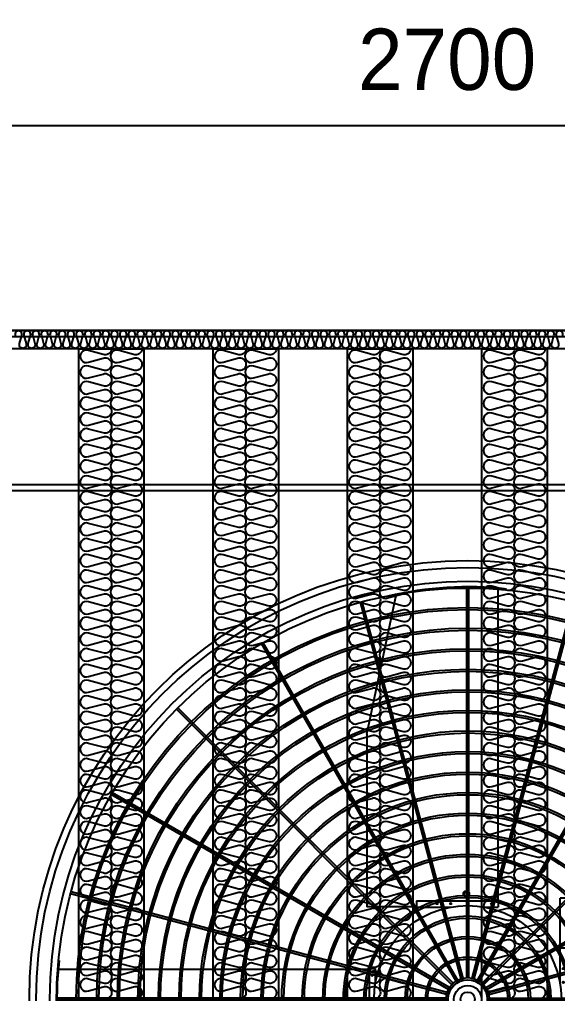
# Model space of a CAD drawing. Header units: millimetres. Extents: x 2686 to 32093, y 2268 to 23063.
# Drawn here: x 7293 to 8523, y 9801 to 12026 of the extents above; entities that cross this region are included whole.
import ezdxf

# ---------------------------------------------------------------- set-up
doc = ezdxf.new("R2010")
doc.units = ezdxf.units.MM
for name, color, linetype in [('LINE', 7, 'Continuous'), ('SMS', 220, 'Continuous'), ('냉각탑', 4, 'Continuous'), ('냉각탑_dim', 1, 'Continuous')]:
    doc.layers.add(name, color=color, linetype=linetype)
doc.styles.add('HY울릉도L', font='')
doc.styles.get('HY울릉도L').set_extended_font_data('HY울릉도L')
doc.dimstyles.new('성지DIM', dxfattribs={"dimtxt": 3.5, "dimasz": 3, "dimexe": 1, "dimexo": 2.5, "dimgap": 2, "dimtad": 1, "dimdec": 0, "dimzin": 3, "dimdsep": 46, "dimtxsty": 'HY울릉도L', "dimblk": 'ARCHTICK', "dimcen": -2, "dimclrd": 256, "dimclre": 256, "dimclrt": 7, "dimadec": 0, "dimazin": 0, "dimtfac": 1, "dimtdec": 0, "dimtofl": 0, "dimtmove": 0, "dimatfit": 3, "dimfxl": 1, "dimtolj": 1, "dimtzin": 0, "dimlwe": -1, "dimarcsym": 0})

# ---------------------------------------------------------------- blocks, each defined once
blk = doc.blocks.new('_ArchTick')
at = {"color": 0, "linetype": 'ByBlock', "const_width": 0.15}
blk.add_lwpolyline([(-0.5, -0.5), (0.5, 0.5)], dxfattribs=at)
blk = doc.blocks.new('*D286')
at = {"layer": 'Defpoints', "color": 0, "transparency": 16777216}
for p in [(9620.9, 11784.5), (6921.2, 11315.8), (9620.9, 11315.8)]:
    blk.add_point(p, dxfattribs=at)
at = {"layer": '냉각탑_dim', "transparency": 16777216}
for p, q in [((6921.2, 11415.8), (6921.2, 11824.5)), ((9620.9, 11415.8), (9620.9, 11824.5))]:
    blk.add_line(p, q, dxfattribs=at)
at = {"layer": '냉각탑_dim', "lineweight": -2, "transparency": 16777216}
blk.add_line((6921.2, 11784.5), (9620.9, 11784.5), dxfattribs=at)
at = {"layer": '냉각탑_dim', "lineweight": -2, "transparency": 16777216, "xscale": 120, "yscale": 120, "zscale": 120, "rotation": 180}
blk.add_blockref('_ArchTick', (6921.2, 11784.5), dxfattribs=at)
at = {"layer": '냉각탑_dim', "lineweight": -2, "transparency": 16777216, "xscale": 120, "yscale": 120, "zscale": 120}
blk.add_blockref('_ArchTick', (9620.9, 11784.5), dxfattribs=at)
at = {"layer": '냉각탑_dim', "color": 7, "transparency": 16777216, "insert": (8271, 11934.5), "char_height": 140, "attachment_point": 5, "style": 'HY울릉도L'}
blk.add_mtext('\\A1;2700', dxfattribs=at)
blk = doc.blocks.new('A$C1FB73ED1')
for p, q in [((1277, 1342.9), (1277, 2480)), ((1283, 1342.9), (1283, 2480)), ((1260.8, 1340), (966.5, 2438.3)), ((1266.6, 1341.6), (972.3, 2439.9)), ((1293.4, 1341.6), (1587.7, 2439.9)), ((1299.2, 1340), (1593.5, 2438.3)), ((1245.9, 1333), (677.4, 2317.7)), ((1251.1, 1336), (682.6, 2320.7)), ((1308.9, 1336), (1877.4, 2320.7)), ((1314.1, 1333), (1882.6, 2317.7)), ((1233.4, 1322.4), (429.4, 2126.4)), ((1237.6, 1326.6), (433.6, 2130.6)), ((1322.4, 1326.6), (2126.4, 2130.6)), ((1326.6, 1322.4), (2130.6, 2126.4)), ((1224, 1308.9), (239.3, 1877.4)), ((1227, 1314.1), (242.3, 1882.6)), ((1333, 1314.1), (2317.7, 1882.6)), ((1336, 1308.9), (2320.7, 1877.4)), ((1220, 1299.2), (121.7, 1593.5)), ((1340, 1299.2), (2438.3, 1593.5)), ((1218.4, 1293.4), (120.1, 1587.7)), ((1341.6, 1293.4), (2439.9, 1587.7)), ((1217.1, 1283), (80, 1283)), ((1342.9, 1283), (2480, 1283)), ((1217.1, 1277), (80, 1277)), ((1218.4, 1266.6), (120.1, 972.3)), ((1220, 1260.8), (121.7, 966.5)), ((1224, 1251.1), (239.3, 682.6)), ((1336, 1251.1), (2320.7, 682.6)), ((1340, 1260.8), (2438.3, 966.5)), ((1341.6, 1266.6), (2439.9, 972.3)), ((1342.9, 1277), (2480, 1277)), ((1227, 1245.9), (242.3, 677.4)), ((1233.4, 1237.6), (429.4, 433.6)), ((1237.6, 1233.4), (433.6, 429.4)), ((1245.9, 1227), (677.4, 242.3)), ((1251.1, 1224), (682.6, 239.3)), ((1308.9, 1224), (1877.4, 239.3)), ((1314.1, 1227), (1882.6, 242.3)), ((1322.4, 1233.4), (2126.4, 429.4)), ((1326.6, 1237.6), (2130.6, 433.6)), ((1333, 1245.9), (2317.7, 677.4)), ((1260.8, 1220), (966.5, 121.7)), ((1266.6, 1218.4), (972.3, 120.1)), ((1277, 1217.1), (1277, 80)), ((1283, 1217.1), (1283, 80)), ((1293.4, 1218.4), (1587.7, 120.1)), ((1299.2, 1220), (1593.5, 121.7))]:
    blk.add_line(p, q)
for radius in [1280, 1260, 1220, 1200]:
    blk.add_circle((1280, 1280), radius)
at = {"ltscale": 5}
for radius in [1143, 1137, 1083, 1077, 1023, 1017, 963, 957, 903, 897, 843, 837, 783, 777, 723, 717, 663, 657, 603, 597, 543, 537, 483, 477, 423, 417, 363, 357, 303, 297, 243, 237, 183, 177, 123, 117, 63, 57, 40, 21]:
    blk.add_circle((1280, 1280), radius, dxfattribs=at)
at = {"color": 7}
blk.add_circle((1280, 1280), 273.5, dxfattribs=at)
at = {"layer": 'LINE', "color": 7}
for p, q in [((1368.2, 2477.5), (1368.2, 1567)), ((985.2, 2053.4), (1071.5, 2459.4)), ((985.2, 2053.4), (985.2, 1550)), ((1130.8, 1567), (1369.4, 1567)), ((1130.8, 1567), (1369.4, 1567)), ((1130.8, 1567), (1130.8, 1549)), ((1130.8, 1567), (1130.8, 1549)), ((1369.4, 1567), (1369.4, 1549)), ((1369.4, 1567), (1369.4, 1549)), ((2111.5, 1574.8), (1550, 1574.8)), ((1550, 1429.2), (1550, 1574.8)), ((1550, 1429.2), (1550, 1574.8)), ((2111.5, 1574.8), (2457.5, 1488.5)), ((1130.8, 1550), (985.2, 1550)), ((1130.8, 1550), (985.2, 1550)), ((1130.8, 1549), (1230.5, 1549)), ((1130.8, 1549), (1230.5, 1549)), ((1329.5, 1549), (1369.4, 1549)), ((1329.5, 1549), (1369.4, 1549)), ((1549, 1429.2), (1549, 1329.5)), ((1549, 1429.2), (1549, 1329.5)), ((1567, 1429.2), (1549, 1429.2)), ((1567, 1429.2), (1549, 1429.2)), ((1567, 1429.2), (1567, 1190.6)), ((1567, 1429.2), (1567, 1190.6)), ((84.4, 1368.2), (993, 1368.2)), ((84.4, 1368.2), (993, 1368.2)), ((993, 1130.8), (993, 1369.4)), ((993, 1130.8), (993, 1369.4)), ((993, 1369.4), (1011, 1369.4)), ((993, 1369.4), (1011, 1369.4)), ((993, 1130.8), (993, 1369.4)), ((993, 1130.8), (993, 1369.4)), ((993, 1369.4), (1011, 1369.4)), ((993, 1369.4), (1011, 1369.4)), ((1011, 1329.5), (1011, 1369.4)), ((1011, 1329.5), (1011, 1369.4)), ((1011, 1329.5), (1011, 1369.4)), ((1011, 1329.5), (1011, 1369.4)), ((1011, 1130.8), (1011, 1230.5)), ((1011, 1130.8), (1011, 1230.5)), ((1011, 1130.8), (1011, 1230.5)), ((1011, 1130.8), (1011, 1230.5)), ((1549, 1230.5), (1549, 1190.6)), ((1549, 1230.5), (1549, 1190.6)), ((1567, 1190.6), (1549, 1190.6)), ((1567, 1190.6), (1549, 1190.6)), ((2475.6, 1191.8), (1567, 1191.8)), ((993, 1130.8), (1011, 1130.8)), ((993, 1130.8), (1011, 1130.8)), ((993, 1130.8), (1011, 1130.8)), ((993, 1130.8), (1011, 1130.8)), ((1010, 1130.8), (1010, 985.2)), ((1010, 1130.8), (1010, 985.2)), ((1010, 1130.8), (1010, 985.2)), ((1010, 1130.8), (1010, 985.2)), ((508.5, 985.2), (102.5, 1071.5)), ((1230.5, 1011), (1190.6, 1011)), ((1190.6, 993), (1190.6, 1011)), ((1230.5, 1011), (1190.6, 1011)), ((1190.6, 993), (1190.6, 1011)), ((1429.2, 1011), (1329.5, 1011)), ((1429.2, 1011), (1329.5, 1011)), ((1429.2, 993), (1429.2, 1011)), ((1429.2, 993), (1429.2, 1011)), ((1429.2, 1010), (1574.8, 1010)), ((1429.2, 1010), (1574.8, 1010)), ((1574.8, 506.6), (1574.8, 1010)), ((508.5, 985.2), (1010, 985.2)), ((508.5, 985.2), (1010, 985.2)), ((1429.2, 993), (1190.6, 993)), ((1429.2, 993), (1190.6, 993)), ((1191.8, 82.5), (1191.8, 993)), ((1574.8, 506.6), (1488.5, 100.6)), ((1512.8, 104.1), (1512.8, 106.1)), ((1166.8, 83), (1166.8, 85)), ((1393.2, 83), (1393.2, 85))]:
    blk.add_line(p, q, dxfattribs=at)
for points in [[(1272.3, 1594.4), (1268.5, 1587.9), (1272.3, 1581.4), (1279.8, 1581.4), (1283.5, 1587.9), (1279.8, 1594.4)], [(1272.3, 1594.4), (1268.5, 1587.9), (1272.3, 1581.4), (1279.8, 1581.4), (1283.5, 1587.9), (1279.8, 1594.4)], [(965.6, 1272.3), (972.1, 1268.5), (978.6, 1272.3), (978.6, 1279.8), (972.1, 1283.5), (965.6, 1279.8)], [(965.6, 1272.3), (972.1, 1268.5), (978.6, 1272.3), (978.6, 1279.8), (972.1, 1283.5), (965.6, 1279.8)], [(965.6, 1272.3), (972.1, 1268.5), (978.6, 1272.3), (978.6, 1279.8), (972.1, 1283.5), (965.6, 1279.8)], [(965.6, 1272.3), (972.1, 1268.5), (978.6, 1272.3), (978.6, 1279.8), (972.1, 1283.5), (965.6, 1279.8)], [(1594.4, 1287.7), (1587.9, 1291.5), (1581.4, 1287.7), (1581.4, 1280.2), (1587.9, 1276.5), (1594.4, 1280.2)], [(1594.4, 1287.7), (1587.9, 1291.5), (1581.4, 1287.7), (1581.4, 1280.2), (1587.9, 1276.5), (1594.4, 1280.2)], [(1287.7, 965.6), (1291.5, 972.1), (1287.7, 978.6), (1280.2, 978.6), (1276.5, 972.1), (1280.2, 965.6)], [(1287.7, 965.6), (1291.5, 972.1), (1287.7, 978.6), (1280.2, 978.6), (1276.5, 972.1), (1280.2, 965.6)]]:
    blk.add_lwpolyline(points, close=True, dxfattribs=at)
for centre, radius in [((1276, 1587.9), 8.5), ((1276, 1587.9), 8.5), ((1190.6, 1559), 2), ((1190.6, 1559), 2), ((1230.6, 1559), 2), ((1230.6, 1559), 2), ((1349.6, 1559), 2), ((1349.6, 1559), 2), ((1559, 1369.4), 2), ((1559, 1369.4), 2), ((1001, 1349.6), 2), ((1001, 1349.6), 2), ((1001, 1349.6), 2), ((1001, 1349.6), 2), ((1559, 1329.4), 2), ((1559, 1329.4), 2), ((972.1, 1276), 8.5), ((972.1, 1276), 8.5), ((972.1, 1276), 8.5), ((972.1, 1276), 8.5), ((1587.9, 1284), 8.5), ((1587.9, 1284), 8.5), ((1001, 1230.6), 2), ((1001, 1230.6), 2), ((1001, 1230.6), 2), ((1001, 1230.6), 2), ((1559, 1210.4), 2), ((1559, 1210.4), 2), ((1001, 1190.6), 2), ((1001, 1190.6), 2), ((1001, 1190.6), 2), ((1001, 1190.6), 2), ((1210.4, 1001), 2), ((1210.4, 1001), 2), ((1329.4, 1001), 2), ((1329.4, 1001), 2), ((1369.4, 1001), 2), ((1369.4, 1001), 2), ((1284, 972.1), 8.5), ((1284, 972.1), 8.5)]:
    blk.add_circle(centre, radius, dxfattribs=at)
for centre, radius, start, end in [((1280, 1483.4), 1000, 83.5007, 103.4595), ((1280, 1483.4), 998, 83.4876, 103.487), ((1481.5, 1280), 998, 353.4876, 13.487), ((1481.5, 1280), 1000, 353.5007, 13.4595), ((1078.5, 1280), 1000, 173.5007, 193.4595), ((1078.5, 1280), 998, 173.4876, 193.487), ((1280, 1076.6), 998, 263.4876, 283.487), ((1280, 1076.6), 1000, 263.5007, 283.4595)]:
    blk.add_arc(centre, radius, start, end, dxfattribs=at)
blk = doc.blocks.new('SP 200RT')
at = {"color": 7}
for p, q in [((-109298.6, -79919.9), (-109298.6, -82797.9)), ((-109148.6, -79919.9), (-109148.6, -82797.9))]:
    blk.add_line(p, q, dxfattribs=at)
blk.add_line((-109298.6, -79919.9), (-109148.6, -79919.9))
at = {"layer": 'SMS', "color": 5}
for points in [[(-109222.8, -79919.9, -0.504262), (-109242.3, -79932.4), (-109275.2, -79923.4, 1.449198), (-109275.2, -79950.3), (-109242.3, -79941.4, -0.524856), (-109222.8, -79954.8, -0.524856), (-109242.3, -79968.3), (-109275.2, -79959.4, 1.449198), (-109275.2, -79986.2), (-109242.3, -79977.3, -0.524856), (-109222.8, -79990.7, -0.524856), (-109242.3, -80004.2), (-109275.2, -79995.3, 1.449198), (-109275.2, -80022.1), (-109242.3, -80013.2, -0.524856), (-109222.8, -80026.7, -0.524856), (-109242.3, -80040.1), (-109275.2, -80031.2, 1.449198), (-109275.2, -80058), (-109242.3, -80049.1, -0.524856), (-109222.8, -80062.6, -0.524856), (-109242.3, -80076), (-109275.2, -80067.1, 1.449198), (-109275.2, -80093.9), (-109242.3, -80085, -0.524856), (-109222.8, -80098.5, -0.524856), (-109242.3, -80111.9), (-109275.2, -80103, 1.449198), (-109275.2, -80129.9), (-109242.3, -80121, -0.524856), (-109222.8, -80134.4, -0.417249), (-109237.3, -80148.7)], [(-109153.2, -79919.9, -0.504262), (-109172.6, -79932.4), (-109205.5, -79923.4, 1.449198), (-109205.5, -79950.3), (-109172.6, -79941.4, -0.524856), (-109153.2, -79954.8, -0.524856), (-109172.6, -79968.3), (-109205.5, -79959.4, 1.449198), (-109205.5, -79986.2), (-109172.6, -79977.3, -0.524856), (-109153.2, -79990.7, -0.524856), (-109172.6, -80004.2), (-109205.5, -79995.3, 1.449198), (-109205.5, -80022.1), (-109172.6, -80013.2, -0.524856), (-109153.2, -80026.7, -0.524856), (-109172.6, -80040.1), (-109205.5, -80031.2, 1.449198), (-109205.5, -80058), (-109172.6, -80049.1, -0.524856), (-109153.2, -80062.6, -0.524856), (-109172.6, -80076), (-109205.5, -80067.1, 1.449198), (-109205.5, -80093.9), (-109172.6, -80085, -0.524856), (-109153.2, -80098.5, -0.524856), (-109172.6, -80111.9), (-109205.5, -80103, 1.449198), (-109205.5, -80129.9), (-109172.6, -80121, -0.524856), (-109153.2, -80134.4, -0.417249), (-109167.7, -80148.7)], [(-109294.2, -80120, 0.446849), (-109275.2, -80129.9), (-109242.3, -80121, -0.524856), (-109222.8, -80134.4, -0.524856), (-109242.3, -80147.8), (-109275.2, -80138.9, 1.449198), (-109275.2, -80165.8), (-109242.3, -80156.9, -0.524856), (-109222.8, -80170.3, -0.524856), (-109242.3, -80183.7), (-109275.2, -80174.8, 1.449198), (-109275.2, -80201.7), (-109242.3, -80192.8, -0.524856), (-109222.8, -80206.2, -0.524856), (-109242.3, -80219.6), (-109275.2, -80210.7, 1.449198), (-109275.2, -80237.6), (-109242.3, -80228.7, -0.524856), (-109222.8, -80242.1, -0.524856), (-109242.3, -80255.5), (-109275.2, -80246.6, 1.449198), (-109275.2, -80273.5), (-109242.3, -80264.6, -0.524856), (-109222.8, -80278, -0.524856), (-109242.3, -80291.5), (-109275.2, -80282.5, 1.449198), (-109275.2, -80309.4), (-109242.3, -80300.5, -0.524856), (-109222.8, -80313.9, -0.524856), (-109242.3, -80327.4), (-109275.2, -80318.5, 1.449198), (-109275.2, -80345.3), (-109242.3, -80336.4, -0.524856), (-109222.8, -80349.8, -0.524856), (-109242.3, -80363.3), (-109275.2, -80354.4, 1.449198), (-109275.2, -80381.2), (-109242.3, -80372.3, -0.524856), (-109222.8, -80385.8, -0.524856), (-109242.3, -80399.2), (-109275.2, -80390.3, 1.449198), (-109275.2, -80417.1), (-109242.3, -80408.2, -0.524856), (-109222.8, -80421.7, -0.524856), (-109242.3, -80435.1), (-109275.2, -80426.2, 1.449198), (-109275.2, -80453), (-109242.3, -80444.1, -0.524856), (-109222.8, -80457.6, -0.524856), (-109242.3, -80471), (-109275.2, -80462.1, 1.449198), (-109275.2, -80489), (-109242.3, -80480.1, -0.524856), (-109222.8, -80493.5, -0.524856), (-109242.3, -80506.9), (-109275.2, -80498, 1.449198), (-109275.2, -80524.9), (-109242.3, -80516, -0.524856), (-109222.8, -80529.4, -0.524856), (-109242.3, -80542.8), (-109275.2, -80533.9, 1.449198), (-109275.2, -80560.8), (-109242.3, -80551.9, -0.524856), (-109222.8, -80565.3, -0.524856), (-109242.3, -80578.7), (-109275.2, -80569.8, 1.449198), (-109275.2, -80596.7), (-109242.3, -80587.8, -0.524856), (-109222.8, -80601.2, -0.524856), (-109242.3, -80614.6), (-109275.2, -80605.7, 1.449198), (-109275.2, -80632.6), (-109242.3, -80623.7, -0.524856), (-109222.8, -80637.1, -0.524856), (-109242.3, -80650.6), (-109275.2, -80641.6, 1.449198), (-109275.2, -80668.5), (-109242.3, -80659.6, -0.524856), (-109222.8, -80673, -0.524856), (-109242.3, -80686.5), (-109275.2, -80677.6, 1.449198), (-109275.2, -80704.4), (-109242.3, -80695.5, -0.524856), (-109222.8, -80708.9, -0.524856), (-109242.3, -80722.4), (-109275.2, -80713.5, 1.449198), (-109275.2, -80740.3), (-109242.3, -80731.4, -0.524856), (-109222.8, -80744.9, -0.524856), (-109242.3, -80758.3), (-109275.2, -80749.4, 1.449198), (-109275.2, -80776.2), (-109242.3, -80767.3, -0.524856), (-109222.8, -80780.8, -0.524856), (-109242.3, -80794.2), (-109275.2, -80785.3, 1.449198), (-109275.2, -80812.1), (-109242.3, -80803.2, -0.524856), (-109222.8, -80816.7, -0.524856), (-109242.3, -80830.1), (-109275.2, -80821.2, 1.449198), (-109275.2, -80848.1), (-109242.3, -80839.2, -0.524856), (-109222.8, -80852.6, -0.524856), (-109242.3, -80866), (-109275.2, -80857.1, 1.449198), (-109275.2, -80884), (-109242.3, -80875.1, -0.524856), (-109222.8, -80888.5, -0.524856), (-109242.3, -80901.9), (-109275.2, -80893, 1.449198), (-109275.2, -80919.9), (-109242.3, -80911, -0.524856), (-109222.8, -80924.4, -0.524856), (-109242.3, -80937.8), (-109275.2, -80928.9, 1.449198), (-109275.2, -80955.8), (-109242.3, -80946.9, -0.524856), (-109222.8, -80960.3, -0.524856), (-109242.3, -80973.7), (-109275.2, -80964.8, 1.449198), (-109275.2, -80991.7), (-109242.3, -80982.8, -0.524856), (-109222.8, -80996.2, -0.524856), (-109242.3, -81009.7), (-109275.2, -81000.7, 1.449198), (-109275.2, -81027.6), (-109242.3, -81018.7, -0.524856), (-109222.8, -81032.1, -0.524856), (-109242.3, -81045.6), (-109275.2, -81036.7, 1.449198), (-109275.2, -81063.5), (-109242.3, -81054.6, -0.524856), (-109222.8, -81068, -0.524856), (-109242.3, -81081.5), (-109275.2, -81072.6, 1.449198), (-109275.2, -81099.4), (-109242.3, -81090.5, -0.524856), (-109222.8, -81104, -0.524856), (-109242.3, -81117.4), (-109275.2, -81108.5, 1.449198), (-109275.2, -81135.3), (-109242.3, -81126.4, -0.524856), (-109222.8, -81139.9, -0.524856), (-109242.3, -81153.3), (-109275.2, -81144.4, 1.449198), (-109275.2, -81171.2), (-109242.3, -81162.3, -0.524856), (-109222.8, -81175.8, -0.417249), (-109237.3, -81190.1)], [(-109224.5, -80120, 0.446849), (-109205.5, -80129.9), (-109172.6, -80121, -0.524856), (-109153.2, -80134.4, -0.524856), (-109172.6, -80147.8), (-109205.5, -80138.9, 1.449198), (-109205.5, -80165.8), (-109172.6, -80156.9, -0.524856), (-109153.2, -80170.3, -0.524856), (-109172.6, -80183.7), (-109205.5, -80174.8, 1.449198), (-109205.5, -80201.7), (-109172.6, -80192.8, -0.524856), (-109153.2, -80206.2, -0.524856), (-109172.6, -80219.6), (-109205.5, -80210.7, 1.449198), (-109205.5, -80237.6), (-109172.6, -80228.7, -0.524856), (-109153.2, -80242.1, -0.524856), (-109172.6, -80255.5), (-109205.5, -80246.6, 1.449198), (-109205.5, -80273.5), (-109172.6, -80264.6, -0.524856), (-109153.2, -80278, -0.524856), (-109172.6, -80291.5), (-109205.5, -80282.5, 1.449198), (-109205.5, -80309.4), (-109172.6, -80300.5, -0.524856), (-109153.2, -80313.9, -0.524856), (-109172.6, -80327.4), (-109205.5, -80318.5, 1.449198), (-109205.5, -80345.3), (-109172.6, -80336.4, -0.524856), (-109153.2, -80349.8, -0.524856), (-109172.6, -80363.3), (-109205.5, -80354.4, 1.449198), (-109205.5, -80381.2), (-109172.6, -80372.3, -0.524856), (-109153.2, -80385.8, -0.524856), (-109172.6, -80399.2), (-109205.5, -80390.3, 1.449198), (-109205.5, -80417.1), (-109172.6, -80408.2, -0.524856), (-109153.2, -80421.7, -0.524856), (-109172.6, -80435.1), (-109205.5, -80426.2, 1.449198), (-109205.5, -80453), (-109172.6, -80444.1, -0.524856), (-109153.2, -80457.6, -0.524856), (-109172.6, -80471), (-109205.5, -80462.1, 1.449198), (-109205.5, -80489), (-109172.6, -80480.1, -0.524856), (-109153.2, -80493.5, -0.524856), (-109172.6, -80506.9), (-109205.5, -80498, 1.449198), (-109205.5, -80524.9), (-109172.6, -80516, -0.524856), (-109153.2, -80529.4, -0.524856), (-109172.6, -80542.8), (-109205.5, -80533.9, 1.449198), (-109205.5, -80560.8), (-109172.6, -80551.9, -0.524856), (-109153.2, -80565.3, -0.524856), (-109172.6, -80578.7), (-109205.5, -80569.8, 1.449198), (-109205.5, -80596.7), (-109172.6, -80587.8, -0.524856), (-109153.2, -80601.2, -0.524856), (-109172.6, -80614.6), (-109205.5, -80605.7, 1.449198), (-109205.5, -80632.6), (-109172.6, -80623.7, -0.524856), (-109153.2, -80637.1, -0.524856), (-109172.6, -80650.6), (-109205.5, -80641.6, 1.449198), (-109205.5, -80668.5), (-109172.6, -80659.6, -0.524856), (-109153.2, -80673, -0.524856), (-109172.6, -80686.5), (-109205.5, -80677.6, 1.449198), (-109205.5, -80704.4), (-109172.6, -80695.5, -0.524856), (-109153.2, -80708.9, -0.524856), (-109172.6, -80722.4), (-109205.5, -80713.5, 1.449198), (-109205.5, -80740.3), (-109172.6, -80731.4, -0.524856), (-109153.2, -80744.9, -0.524856), (-109172.6, -80758.3), (-109205.5, -80749.4, 1.449198), (-109205.5, -80776.2), (-109172.6, -80767.3, -0.524856), (-109153.2, -80780.8, -0.524856), (-109172.6, -80794.2), (-109205.5, -80785.3, 1.449198), (-109205.5, -80812.1), (-109172.6, -80803.2, -0.524856), (-109153.2, -80816.7, -0.524856), (-109172.6, -80830.1), (-109205.5, -80821.2, 1.449198), (-109205.5, -80848.1), (-109172.6, -80839.2, -0.524856), (-109153.2, -80852.6, -0.524856), (-109172.6, -80866), (-109205.5, -80857.1, 1.449198), (-109205.5, -80884), (-109172.6, -80875.1, -0.524856), (-109153.2, -80888.5, -0.524856), (-109172.6, -80901.9), (-109205.5, -80893, 1.449198), (-109205.5, -80919.9), (-109172.6, -80911, -0.524856), (-109153.2, -80924.4, -0.524856), (-109172.6, -80937.8), (-109205.5, -80928.9, 1.449198), (-109205.5, -80955.8), (-109172.6, -80946.9, -0.524856), (-109153.2, -80960.3, -0.524856), (-109172.6, -80973.7), (-109205.5, -80964.8, 1.449198), (-109205.5, -80991.7), (-109172.6, -80982.8, -0.524856), (-109153.2, -80996.2, -0.524856), (-109172.6, -81009.7), (-109205.5, -81000.7, 1.449198), (-109205.5, -81027.6), (-109172.6, -81018.7, -0.524856), (-109153.2, -81032.1, -0.524856), (-109172.6, -81045.6), (-109205.5, -81036.7, 1.449198), (-109205.5, -81063.5), (-109172.6, -81054.6, -0.524856), (-109153.2, -81068, -0.524856), (-109172.6, -81081.5), (-109205.5, -81072.6, 1.449198), (-109205.5, -81099.4), (-109172.6, -81090.5, -0.524856), (-109153.2, -81104, -0.524856), (-109172.6, -81117.4), (-109205.5, -81108.5, 1.449198), (-109205.5, -81135.3), (-109172.6, -81126.4, -0.524856), (-109153.2, -81139.9, -0.524856), (-109172.6, -81153.3), (-109205.5, -81144.4, 1.449198), (-109205.5, -81171.2), (-109172.6, -81162.3, -0.524856), (-109153.2, -81175.8, -0.417249), (-109167.7, -81190.1)], [(-109294.2, -81161.4, 0.446849), (-109275.2, -81171.2), (-109242.3, -81162.3, -0.524856), (-109222.8, -81175.8, -0.524856), (-109242.3, -81189.2), (-109275.2, -81180.3, 1.449198), (-109275.2, -81207.2), (-109242.3, -81198.3, -0.524856), (-109222.8, -81211.7, -0.524856), (-109242.3, -81225.1), (-109275.2, -81216.2, 1.449198), (-109275.2, -81243.1), (-109242.3, -81234.2, -0.524856), (-109222.8, -81247.6, -0.524856), (-109242.3, -81261), (-109275.2, -81252.1, 1.449198), (-109275.2, -81279), (-109242.3, -81270.1, -0.524856), (-109222.8, -81283.5, -0.524856), (-109242.3, -81296.9), (-109275.2, -81288, 1.449198), (-109275.2, -81314.9), (-109242.3, -81306, -0.524856), (-109222.8, -81319.4, -0.524856), (-109242.3, -81332.8), (-109275.2, -81323.9, 1.449198), (-109275.2, -81350.8), (-109242.3, -81341.9, -0.524856), (-109222.8, -81355.3, -0.524856), (-109242.3, -81368.8), (-109275.2, -81359.8, 1.449198), (-109275.2, -81386.7), (-109242.3, -81377.8, -0.524856), (-109222.8, -81391.2, -0.524856), (-109242.3, -81404.7)], [(-109224.5, -81161.4, 0.446849), (-109205.5, -81171.2), (-109172.6, -81162.3, -0.524856), (-109153.2, -81175.8, -0.524856), (-109172.6, -81189.2), (-109205.5, -81180.3, 1.449198), (-109205.5, -81207.2), (-109172.6, -81198.3, -0.524856), (-109153.2, -81211.7, -0.524856), (-109172.6, -81225.1), (-109205.5, -81216.2, 1.449198), (-109205.5, -81243.1), (-109172.6, -81234.2, -0.524856), (-109153.2, -81247.6, -0.524856), (-109172.6, -81261), (-109205.5, -81252.1, 1.449198), (-109205.5, -81279), (-109172.6, -81270.1, -0.524856), (-109153.2, -81283.5, -0.524856), (-109172.6, -81296.9), (-109205.5, -81288, 1.449198), (-109205.5, -81314.9), (-109172.6, -81306, -0.524856), (-109153.2, -81319.4, -0.524856), (-109172.6, -81332.8), (-109205.5, -81323.9, 1.449198), (-109205.5, -81350.8), (-109172.6, -81341.9, -0.524856), (-109153.2, -81355.3, -0.524856), (-109172.6, -81368.8), (-109205.5, -81359.8, 1.449198), (-109205.5, -81386.7), (-109172.6, -81377.8, -0.524856), (-109153.2, -81391.2, -0.524856), (-109172.6, -81404.7)]]:
    blk.add_lwpolyline(points, format="xyb", dxfattribs=at)
blk = doc.blocks.new('3')
for p, q in [((8776.2, 11315.8), (6921.2, 11315.8)), ((6962.4, 11315.8), (9620.9, 11315.8)), ((6976.5, 11301.7), (9620.9, 11301.7)), ((6962.4, 10950.2), (9620.9, 10950.2)), ((7023.4, 10964.2), (9620.9, 10964.2))]:
    blk.add_line(p, q)
at = {"color": 7}
for p, q in [((6921.2, 11315.8), (8776.2, 11315.8)), ((9579.2, 11273.8), (6963.2, 11273.8))]:
    blk.add_line(p, q, dxfattribs=at)
at = {"ltscale": 500}
blk.add_lwpolyline([(6921.2, 11315.8), (9620.9, 11315.8), (9620.9, 8315.8), (6921.2, 8315.8)], close=True, dxfattribs=at)
at = {"layer": 'SMS', "color": 5}
for points in [[(7648, 11314.6, 0.446849), (7642.6, 11304), (7647.5, 11285.7, -0.524856), (7640, 11274.9, -0.524856), (7632.6, 11285.7), (7637.5, 11304, 1.449198), (7622.6, 11304), (7627.5, 11285.7, -0.524856), (7620.1, 11274.9, -0.524856), (7612.6, 11285.7), (7617.6, 11304, 1.449198), (7602.7, 11304), (7607.6, 11285.7, -0.524856), (7600.1, 11274.9, -0.524856), (7592.7, 11285.7), (7597.6, 11304, 1.449198), (7582.7, 11304), (7587.6, 11285.7, -0.524856), (7580.2, 11274.9, -0.524856), (7572.7, 11285.7), (7577.7, 11304, 1.449198), (7562.8, 11304), (7567.7, 11285.7, -0.524856), (7560.2, 11274.9, -0.524856), (7552.8, 11285.7), (7557.7, 11304, 1.449198), (7542.8, 11304), (7547.7, 11285.7, -0.524856), (7540.3, 11274.9, -0.524856), (7532.8, 11285.7), (7537.8, 11304, 1.449198), (7522.9, 11304), (7527.8, 11285.7, -0.524856), (7520.3, 11274.9, -0.524856), (7512.9, 11285.7), (7517.8, 11304, 1.449198), (7502.9, 11304), (7507.8, 11285.7, -0.524856), (7500.4, 11274.9, -0.524856), (7492.9, 11285.7), (7497.9, 11304, 1.449198), (7483, 11304), (7487.9, 11285.7, -0.524856), (7480.4, 11274.9, -0.524856), (7473, 11285.7), (7477.9, 11304, 1.449198), (7463, 11304), (7467.9, 11285.7, -0.524856), (7460.5, 11274.9, -0.524856), (7453, 11285.7), (7458, 11304, 1.449198), (7443.1, 11304), (7448, 11285.7, -0.524856), (7440.5, 11274.9, -0.524856), (7433.1, 11285.7), (7438, 11304, 1.449198), (7423.1, 11304), (7428, 11285.7, -0.524856), (7420.6, 11274.9, -0.524856), (7413.1, 11285.7), (7418.1, 11304, 1.449198), (7403.2, 11304), (7408.1, 11285.7, -0.524856), (7400.6, 11274.9, -0.524856), (7393.2, 11285.7), (7398.1, 11304, 1.449198), (7383.2, 11304), (7388.1, 11285.7, -0.524856), (7380.7, 11274.9, -0.524856), (7373.2, 11285.7), (7378.2, 11304, 1.449198), (7363.3, 11304), (7368.2, 11285.7, -0.524856), (7360.7, 11274.9, -0.524856), (7353.3, 11285.7), (7358.2, 11304, 1.449198), (7343.3, 11304), (7348.2, 11285.7, -0.524856), (7340.8, 11274.9, -0.524856), (7333.3, 11285.7), (7338.3, 11304, 1.449198), (7323.4, 11304), (7328.3, 11285.7, -0.524856), (7320.8, 11274.9, -0.524856), (7313.4, 11285.7), (7318.3, 11304, 1.449198), (7303.4, 11304), (7308.3, 11285.7, -0.524856), (7300.9, 11274.9, -0.524856), (7293.4, 11285.7), (7298.4, 11304, 1.449198), (7283.5, 11304)], [(8226.6, 11314.6, 0.446849), (8221.1, 11304), (8226, 11285.7, -0.524856), (8218.6, 11274.9, -0.524856), (8211.1, 11285.7), (8216.1, 11304, 1.449198), (8201.2, 11304), (8206.1, 11285.7, -0.524856), (8198.6, 11274.9, -0.524856), (8191.2, 11285.7), (8196.1, 11304, 1.449198), (8181.2, 11304), (8186.1, 11285.7, -0.524856), (8178.7, 11274.9, -0.524856), (8171.2, 11285.7), (8176.2, 11304, 1.449198), (8161.3, 11304), (8166.2, 11285.7, -0.524856), (8158.7, 11274.9, -0.524856), (8151.3, 11285.7), (8156.2, 11304, 1.449198), (8141.3, 11304), (8146.2, 11285.7, -0.524856), (8138.8, 11274.9, -0.524856), (8131.3, 11285.7), (8136.3, 11304, 1.449198), (8121.4, 11304), (8126.3, 11285.7, -0.524856), (8118.8, 11274.9, -0.524856), (8111.4, 11285.7), (8116.3, 11304, 1.449198), (8101.4, 11304), (8106.3, 11285.7, -0.524856), (8098.9, 11274.9, -0.524856), (8091.4, 11285.7), (8096.4, 11304, 1.449198), (8081.5, 11304), (8086.4, 11285.7, -0.524856), (8078.9, 11274.9, -0.524856), (8071.5, 11285.7), (8076.4, 11304, 1.449198), (8061.5, 11304), (8066.4, 11285.7, -0.524856), (8059, 11274.9, -0.524856), (8051.5, 11285.7), (8056.5, 11304, 1.449198), (8041.6, 11304), (8046.5, 11285.7, -0.524856), (8039, 11274.9, -0.524856), (8031.6, 11285.7), (8036.5, 11304, 1.449198), (8021.6, 11304), (8026.5, 11285.7, -0.524856), (8019.1, 11274.9, -0.524856), (8011.6, 11285.7), (8016.6, 11304, 1.449198), (8001.7, 11304), (8006.6, 11285.7, -0.524856), (7999.1, 11274.9, -0.524856), (7991.7, 11285.7), (7996.6, 11304, 1.449198), (7981.7, 11304), (7986.6, 11285.7, -0.524856), (7979.2, 11274.9, -0.524856), (7971.7, 11285.7), (7976.7, 11304, 1.449198), (7961.8, 11304), (7966.7, 11285.7, -0.524856), (7959.2, 11274.9, -0.524856), (7951.8, 11285.7), (7956.7, 11304, 1.449198), (7941.8, 11304), (7946.7, 11285.7, -0.524856), (7939.3, 11274.9, -0.524856), (7931.8, 11285.7), (7936.8, 11304, 1.449198), (7921.9, 11304), (7926.8, 11285.7, -0.524856), (7919.3, 11274.9, -0.524856), (7911.9, 11285.7), (7916.8, 11304, 1.449198), (7901.9, 11304), (7906.8, 11285.7, -0.524856), (7899.4, 11274.9, -0.524856), (7891.9, 11285.7), (7896.9, 11304, 1.449198), (7882, 11304), (7886.9, 11285.7, -0.524856), (7879.4, 11274.9, -0.524856), (7872, 11285.7), (7876.9, 11304, 1.449198), (7862, 11304), (7866.9, 11285.7, -0.524856), (7859.5, 11274.9, -0.524856), (7852, 11285.7), (7857, 11304, 1.449198), (7842.1, 11304), (7847, 11285.7, -0.524856), (7839.5, 11274.9, -0.524856), (7832.1, 11285.7), (7837, 11304, 1.449198), (7822.1, 11304), (7827, 11285.7, -0.524856), (7819.6, 11274.9, -0.524856), (7812.1, 11285.7), (7817.1, 11304, 1.449198), (7802.2, 11304), (7807.1, 11285.7, -0.524856), (7799.6, 11274.9, -0.524856), (7792.2, 11285.7), (7797.1, 11304, 1.449198), (7782.2, 11304), (7787.1, 11285.7, -0.524856), (7779.7, 11274.9, -0.524856), (7772.2, 11285.7), (7777.2, 11304, 1.449198), (7762.3, 11304), (7767.2, 11285.7, -0.524856), (7759.7, 11274.9, -0.524856), (7752.3, 11285.7), (7757.2, 11304, 1.449198), (7742.3, 11304), (7747.2, 11285.7, -0.524856), (7739.8, 11274.9, -0.524856), (7732.3, 11285.7), (7737.3, 11304, 1.449198), (7722.4, 11304), (7727.3, 11285.7, -0.524856), (7719.8, 11274.9, -0.524856), (7712.4, 11285.7), (7717.3, 11304, 1.449198), (7702.4, 11304), (7707.3, 11285.7, -0.524856), (7699.9, 11274.9, -0.524856), (7692.4, 11285.7), (7697.4, 11304, 1.449198), (7682.5, 11304), (7687.4, 11285.7, -0.524856), (7679.9, 11274.9, -0.524856), (7672.5, 11285.7), (7677.4, 11304, 1.449198), (7662.5, 11304), (7667.4, 11285.7, -0.524856), (7660, 11274.9, -0.524856), (7652.5, 11285.7), (7657.5, 11304, 1.449198), (7642.6, 11304), (7647.5, 11285.7, -0.524856), (7640, 11274.9, -0.417249), (7632.1, 11283)], [(8535.3, 11304, 1.449198), (8520.4, 11304), (8525.3, 11285.7, -0.524856), (8517.8, 11274.9, -0.524856), (8510.4, 11285.7), (8515.3, 11304, 1.449198), (8500.4, 11304), (8505.3, 11285.7, -0.524856), (8497.9, 11274.9, -0.524856), (8490.4, 11285.7), (8495.4, 11304, 1.449198), (8480.5, 11304), (8485.4, 11285.7, -0.524856), (8477.9, 11274.9, -0.524856), (8470.5, 11285.7), (8475.4, 11304, 1.449198), (8460.5, 11304), (8465.4, 11285.7, -0.524856), (8458, 11274.9, -0.524856), (8450.5, 11285.7), (8455.5, 11304, 1.449198), (8440.6, 11304), (8445.5, 11285.7, -0.524856), (8438, 11274.9, -0.524856), (8430.6, 11285.7), (8435.5, 11304, 1.449198), (8420.6, 11304), (8425.5, 11285.7, -0.524856), (8418.1, 11274.9, -0.524856), (8410.6, 11285.7), (8415.6, 11304, 1.449198), (8400.7, 11304), (8405.6, 11285.7, -0.524856), (8398.1, 11274.9, -0.524856), (8390.7, 11285.7), (8395.6, 11304, 1.449198), (8380.7, 11304), (8385.6, 11285.7, -0.524856), (8378.2, 11274.9, -0.524856), (8370.7, 11285.7), (8375.7, 11304, 1.449198), (8360.8, 11304), (8365.7, 11285.7, -0.524856), (8358.2, 11274.9, -0.524856), (8350.8, 11285.7), (8355.7, 11304, 1.449198), (8340.8, 11304), (8345.7, 11285.7, -0.524856), (8338.3, 11274.9, -0.524856), (8330.8, 11285.7), (8335.8, 11304, 1.449198), (8320.9, 11304), (8325.8, 11285.7, -0.524856), (8318.3, 11274.9, -0.524856), (8310.9, 11285.7), (8315.8, 11304, 1.449198), (8300.9, 11304), (8305.8, 11285.7, -0.524856), (8298.4, 11274.9, -0.524856), (8290.9, 11285.7), (8295.9, 11304, 1.449198), (8281, 11304), (8285.9, 11285.7, -0.524856), (8278.4, 11274.9, -0.524856), (8271, 11285.7), (8275.9, 11304, 1.449198), (8261, 11304), (8265.9, 11285.7, -0.524856), (8258.5, 11274.9, -0.524856), (8251, 11285.7), (8256, 11304, 1.449198), (8241.1, 11304), (8246, 11285.7, -0.524856), (8238.5, 11274.9, -0.524856), (8231.1, 11285.7), (8236, 11304, 1.449198), (8221.1, 11304), (8226, 11285.7, -0.524856), (8218.6, 11274.9, -0.417249), (8210.6, 11283)]]:
    blk.add_lwpolyline(points, format="xyb", dxfattribs=at)
for p in [(116726.5, 91193.6), (117033.8, 91193.6), (117341.1, 91193.6), (117648.5, 91193.6)]:
    blk.add_blockref('SP 200RT', p)
at = {"layer": '냉각탑', "xscale": 0.7829768747821867, "yscale": 0.7829768747821867, "zscale": 0.7829768747821867}
blk.add_blockref('A$C1FB73ED1', (7315.8, 8785.5), dxfattribs=at)

msp = doc.modelspace()

# ---------------------------------------------------------------- block references
msp.add_blockref('3', (0, 0))

# ---------------------------------------------------------------- dimensions: what is measured, and where the dimension line sits
at = {"layer": '냉각탑_dim'}
dim = msp.add_linear_dim(base=(9620.9, 11784.5), p1=(6921.2, 11315.8), p2=(9620.9, 11315.8), dimstyle='성지DIM', override={"dimscale": 40}, dxfattribs=at)
dim.commit()
dim.dimension.update_dxf_attribs({"geometry": '*D286', "text_midpoint": (8271, 11934.5)})

doc.saveas('drawing.dxf')
